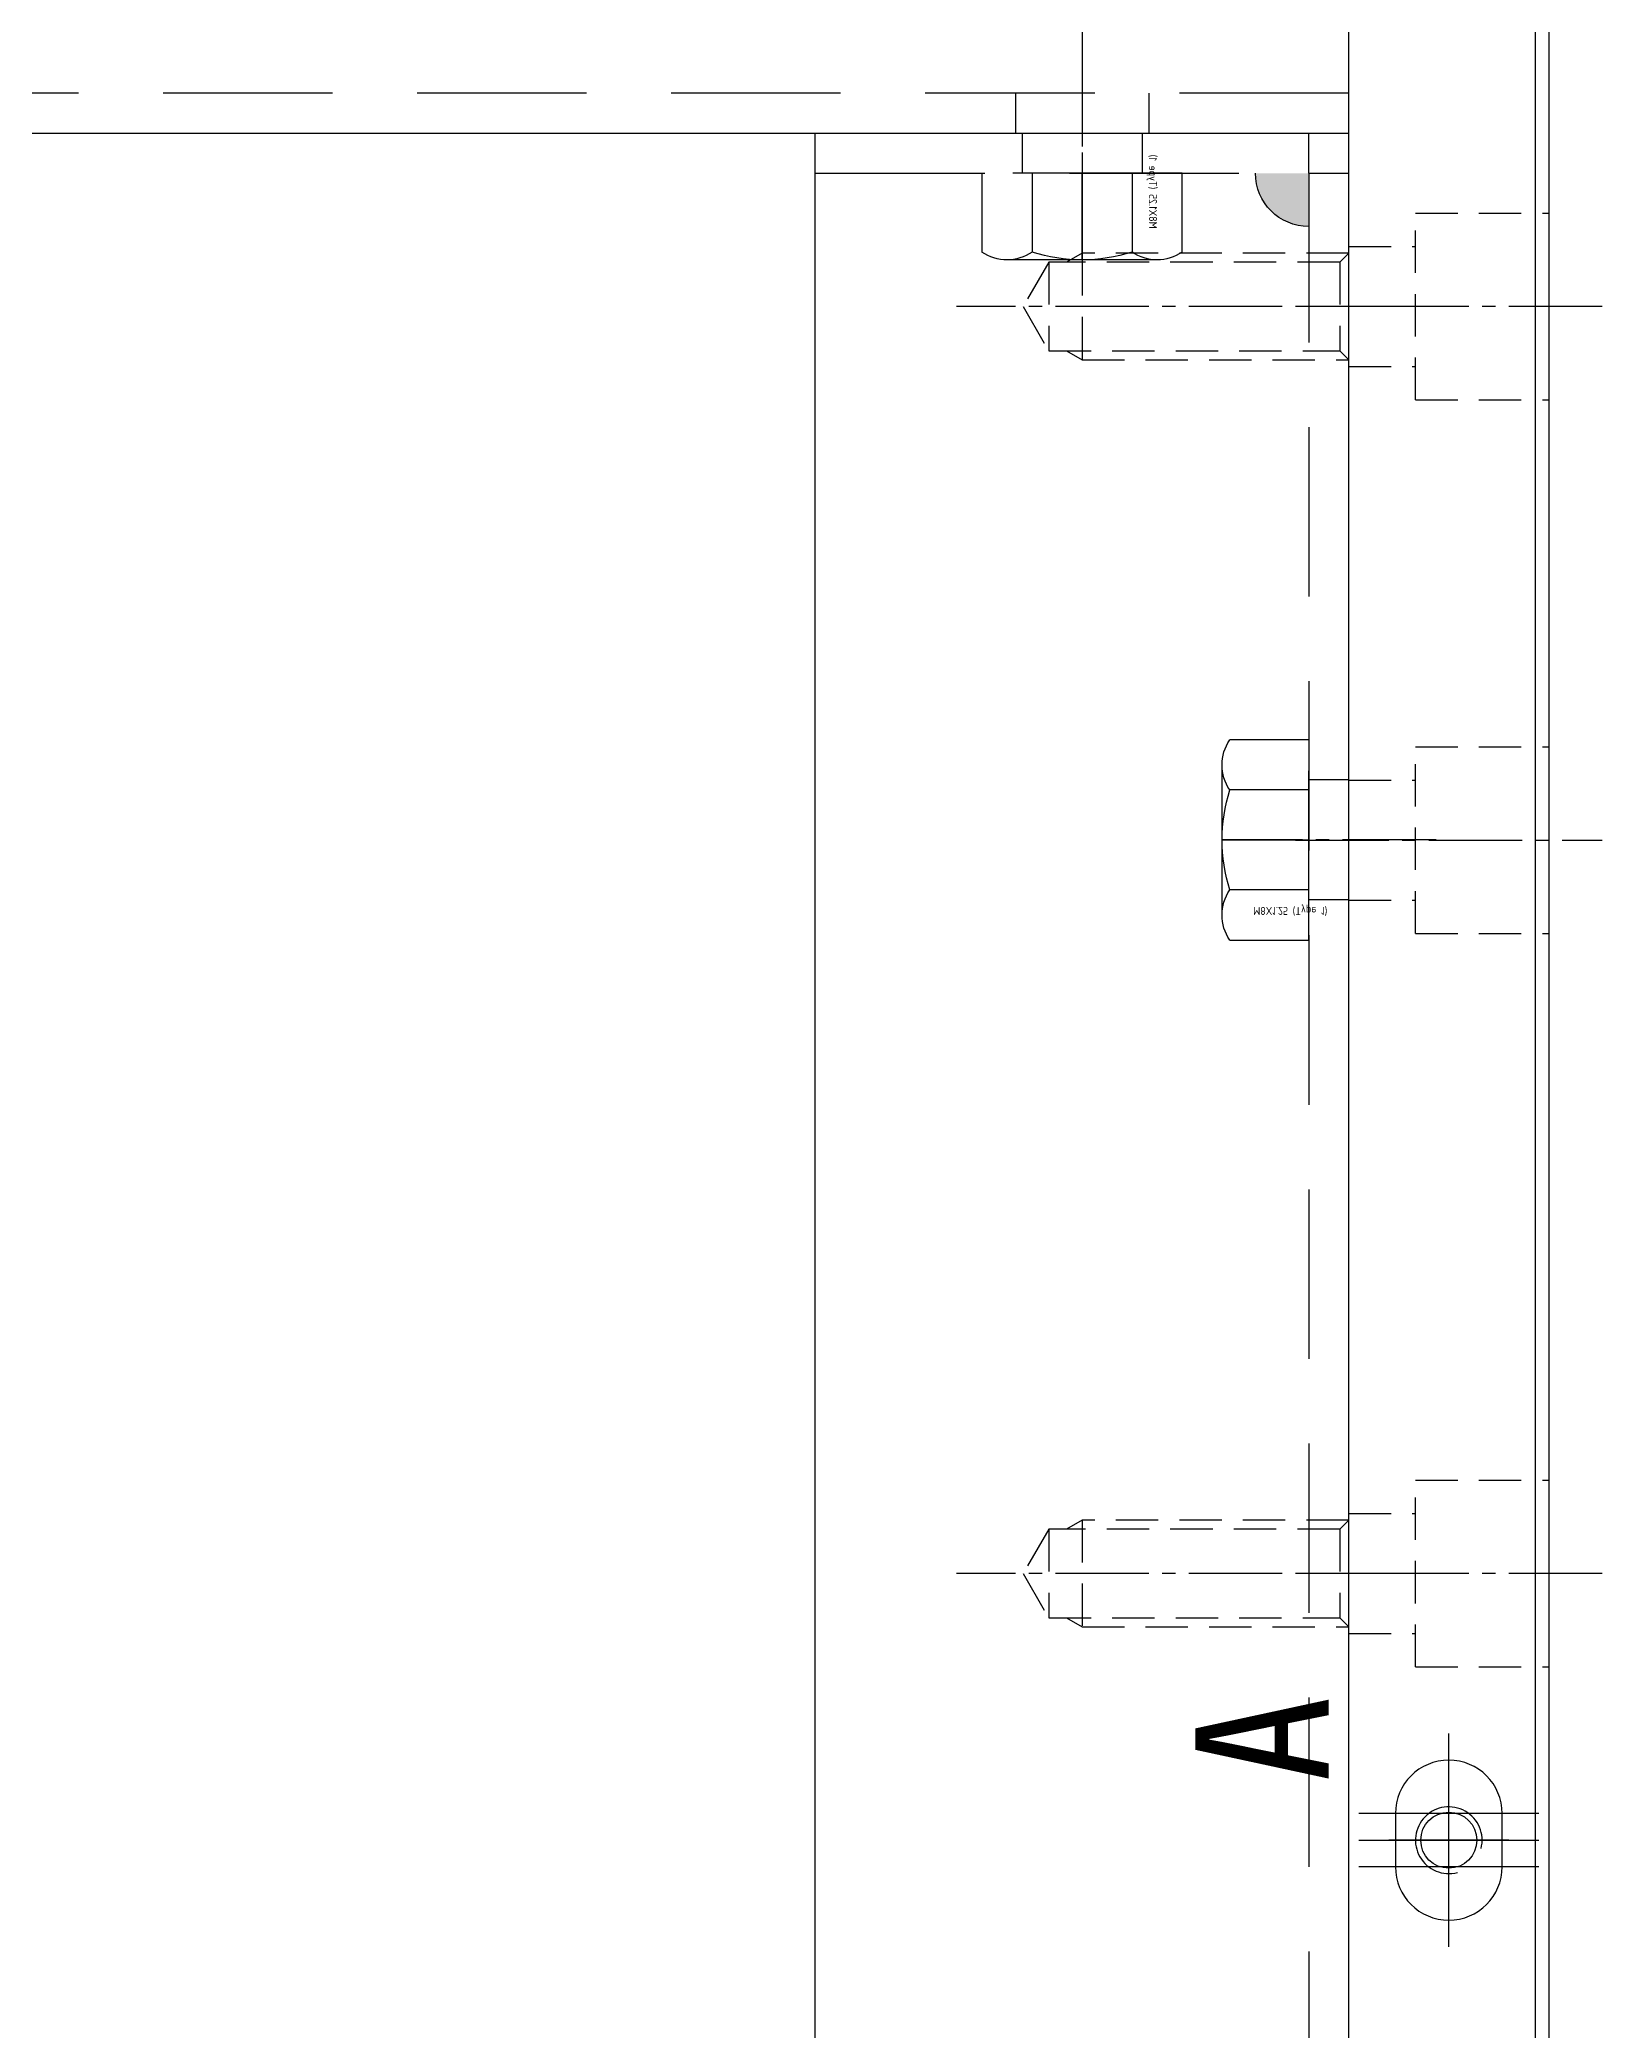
# Model space of a CAD drawing. Header units: millimetres. Extents: x 282 to 14566, y -4134 to 5341.
# Drawn here: x 8793 to 8910.2, y 1901.1 to 2050.3 of the extents above; entities that cross this region are included whole.
import ezdxf
from ezdxf.enums import TextEntityAlignment as Align

# ---------------------------------------------------------------- set-up
doc = ezdxf.new("R2010")
doc.units = ezdxf.units.MM
for name, pattern in [('CENTER', [50.8, 31.75, -6.35, 6.35, -6.35]), ('CENTER1', [10, 7, -1, 1, -1]), ('HIDDEN2', [4.7625, 3.175, -1.5875]), ('HIDDENX2', [19.05, 12.7, -6.35])]:
    doc.linetypes.add(name, pattern=pattern)
doc.layers.add('CENTER', color=1, linetype='CENTER')
doc.styles.add('HAN', font='')
doc.styles.get("Standard").update_dxf_attribs({"font": 'ISOCP.SHX', "bigfont": 'WHGTXT.SHX'})
doc.styles.get('HAN').set_extended_font_data('GulimChe')

# ---------------------------------------------------------------- blocks, each defined once
blk = doc.blocks.new('A$C065017E1')
at = {"linetype": 'HIDDEN2'}
for p, q in [((-20, 484), (-20, 476)), ((-22.5, 483.32), (-22.5, 476.68)), ((-22.5, 388.32), (-22.5, 381.68)), ((-20, 389), (-20, 381))]:
    blk.add_line(p, q, dxfattribs=at)
at = {"color": 1, "linetype": 'CENTER1'}
for p, q in [((5, 480), (-29.42, 480)), ((5, 385), (-29.42, 385))]:
    blk.add_line(p, q, dxfattribs=at)
at = {"color": 2, "ltscale": 10}
blk.add_lwpolyline([(-650, 580), (-650, 0), (0, 0), (0, 580)], close=True, dxfattribs=at)
at = {"linetype": 'HIDDEN2'}
for points in [[(0, 484), (-20, 484), (-21.17, 483.32)], [(0, 484), (-0.68, 483.32), (-0.68, 476.68), (0, 476)], [(-0.68, 483.32), (-22.5, 483.32), (-24.42, 480), (-22.5, 476.68), (-0.68, 476.68)], [(-21.17, 476.68), (-20, 476), (0, 476)], [(-0.68, 388.32), (-22.5, 388.32), (-24.42, 385), (-22.5, 381.68), (-0.68, 381.68)], [(0, 389), (-20, 389), (-21.17, 388.32)], [(0, 389), (-0.68, 388.32), (-0.68, 381.68), (0, 381)], [(-21.17, 381.68), (-20, 381), (0, 381)]]:
    blk.add_lwpolyline(points, dxfattribs=at)
blk = doc.blocks.new('A$C52180AF6')
at = {"color": 2, "linetype": 'HIDDENX2'}
for p, q in [((6.5, -5.63), (6.5, 5.63)), ((0, 3.75), (5.92, 3.75)), ((0, -3.75), (5.92, -3.75))]:
    blk.add_line(p, q, dxfattribs=at)
blk.add_lwpolyline([(0, -7.51), (0, 7.51), (5.92, 7.51, -0.309401), (5.92, 3.75, -0.154701), (5.92, -3.75, -0.309401), (5.92, -7.51)], format="xyb", close=True, dxfattribs=at)
at = {"layer": 'CENTER'}
blk.add_line((6.5, 0), (0, 0), dxfattribs=at)
at = {"color": 2, "linetype": 'HIDDENX2'}
blk.add_text('M8X1.25 (Type 1)', height=0.6, rotation=180, dxfattribs=at).set_placement((4.16, -5.32), align=Align.MIDDLE_LEFT)
blk = doc.blocks.new('A$C69761F78')
h = blk.add_hatch(color=256)
h.dxf.hatch_style = 1
h.paths.add_polyline_path([(3, 46), (3, 50), (7, 50, -0.414214)])
at = {"color": 1, "linetype": 'CENTER1'}
for p, q in [((20, 59.54), (20, 43.46)), ((-6.54, 0), (9.54, 0))]:
    blk.add_line(p, q, dxfattribs=at)
at = {"color": 3}
for p, q in [((40, 53), (3, 53)), ((3, 50), (3, 53)), ((40, -353), (40, 53)), ((0, -350), (0, 50)), ((3, 50), (0, 50))]:
    blk.add_line(p, q, dxfattribs=at)
at = {"color": 2, "linetype": 'HIDDEN2'}
for p, q in [((15.5, 53), (15.5, 50)), ((24.5, 53), (24.5, 50)), ((0, 4.5), (3, 4.5)), ((0, -4.5), (3, -4.5))]:
    blk.add_line(p, q, dxfattribs=at)
at = {"color": 2, "linetype": 'HIDDENX2'}
for p, q in [((3, 50), (3, -350)), ((40, 50), (3, 50))]:
    blk.add_line(p, q, dxfattribs=at)
blk.add_arc((3, 50), 4, 270, 0, dxfattribs=at)
at = {"rotation": 270}
blk.add_blockref('A$C52180AF6', (20, 50), dxfattribs=at)
blk.add_blockref('A$C52180AF6', (3, 0))
blk = doc.blocks.new('A$C5C183642')
at = {"color": 1, "linetype": 'CENTER1'}
blk.add_line((0, -8), (0, 5), dxfattribs=at)
at = {"color": 2, "linetype": 'HIDDENX2'}
for p, q in [((-5, -3), (-5, 0)), ((5, -3), (5, 0)), ((20, -3), (-630, -3))]:
    blk.add_line(p, q, dxfattribs=at)
at = {"color": 3}
blk.add_lwpolyline([(20, -40), (-630, -40), (-630, 0), (20, 0)], close=True, dxfattribs=at)
blk = doc.blocks.new('A$C73624FD3')
at = {"linetype": 'CENTER1'}
for p, q in [((-1.44, 31.21), (-1.44, 54.21)), ((93.56, 31.21), (93.56, 54.21))]:
    blk.add_line(p, q, dxfattribs=at)
at = {"color": 1, "linetype": 'CENTER1'}
blk.add_line((53.56, 54.21), (53.56, 31.21), dxfattribs=at)
at = {"linetype": 'HIDDEN2'}
for p, q in [((-5.94, 50.21), (-5.94, 45.21)), ((3.06, 50.21), (3.06, 45.21)), ((89.06, 50.21), (89.06, 45.21)), ((98.06, 50.21), (98.06, 45.21)), ((-8.44, 45.21), (5.56, 45.21)), ((-8.44, 45.21), (-8.44, 35.21)), ((5.56, 45.21), (5.56, 35.21)), ((86.56, 45.21), (100.56, 45.21)), ((86.56, 45.21), (86.56, 35.21)), ((100.56, 45.21), (100.56, 35.21))]:
    blk.add_line(p, q, dxfattribs=at)
at = {"color": 2, "linetype": 'HIDDEN2'}
for p, q in [((49.06, 50.21), (49.06, 45.21)), ((58.06, 50.21), (58.06, 45.21)), ((46.56, 45.21), (60.56, 45.21)), ((46.56, 45.21), (46.56, 35.21)), ((60.56, 45.21), (60.56, 35.21))]:
    blk.add_line(p, q, dxfattribs=at)
at = {"color": 1, "linetype": 'CENTER'}
for p, q in [((-21.44, 38.21), (-21.44, 47.21)), ((-25.94, 42.71), (-16.94, 42.71))]:
    blk.add_line(p, q, dxfattribs=at)
at = {"color": 150}
blk.add_lwpolyline([(-356.44, 50.21), (163.56, 50.21), (163.56, 35.21), (-356.44, 35.21)], close=True, dxfattribs=at)
at = {"color": 3}
blk.add_circle((-21.44, 42.71), 2.1, dxfattribs=at)
blk.add_arc((-21.44, 42.71), 2.5, 255.409, 195.034)
at = {"color": 2, "style": 'HAN'}
blk.add_text('A', height=10, dxfattribs=at).set_placement((-17.09, 51.72))
blk = doc.blocks.new('A$C664E0AA2')
at = {"color": 1, "linetype": 'CENTER'}
for p, q in [((42.5, -213), (42.5, -197)), ((49.25, -203), (35.75, -203)), ((35.75, -205), (49.25, -205)), ((49.25, -207), (35.75, -207))]:
    blk.add_line(p, q, dxfattribs=at)
at = {"color": 3}
blk.add_lwpolyline([(49, -541.5), (49, -18.5), (-629, -18.5), (-629, -541.5)], close=True, dxfattribs=at)
blk.add_lwpolyline([(46.5, -203, 1), (38.5, -203), (38.5, -207, 1), (46.5, -207)], format="xyb", close=True, dxfattribs=at)

msp = doc.modelspace()

# ---------------------------------------------------------------- block references
for name, p in [('A$C664E0AA2', (8856.162, 2120.349)), ('A$C065017E1', (8891.162, 1550.349))]:
    msp.add_blockref(name, p)
at = {"rotation": 90}
msp.add_blockref('A$C73624FD3', (8941.37, 1936.785), dxfattribs=at)
at = {"xscale": -1, "rotation": 180}
msp.add_blockref('A$C5C183642', (8871.162, 2043.349), dxfattribs=at)
at = {"xscale": -1}
msp.add_blockref('A$C69761F78', (8891.162, 1990.349), dxfattribs=at)

doc.saveas('drawing.dxf')
